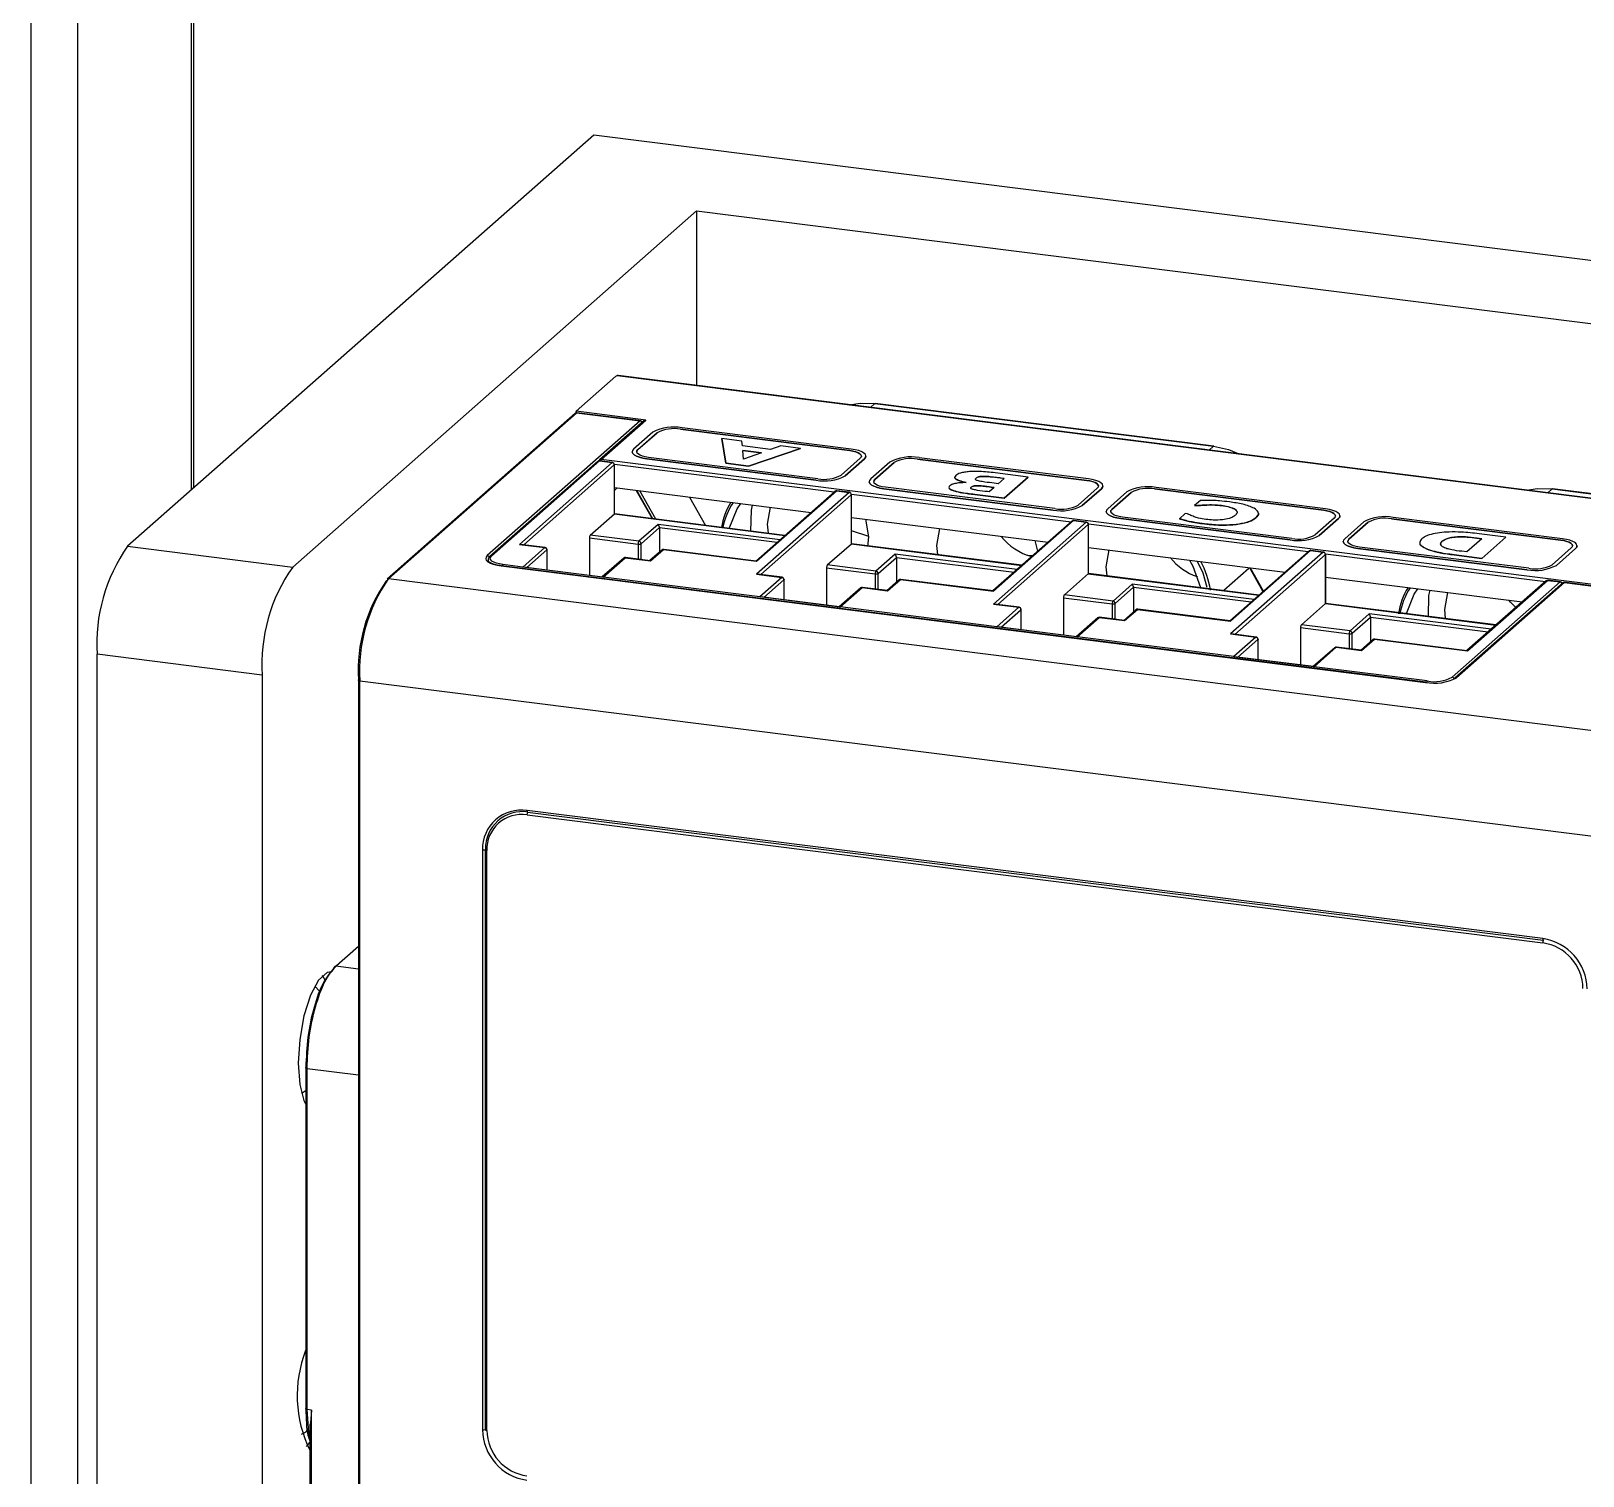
# Model space of a CAD drawing. Header units: inches. Extents: x -9.3 to 11.6, y -19 to 18.
# Drawn here: x 4.614 to 7.315, y -0.282 to 2.233 of the extents above; entities that cross this region are included whole.
import ezdxf

# ---------------------------------------------------------------- set-up
doc = ezdxf.new("R2010")
doc.units = ezdxf.units.IN
doc.header["$MEASUREMENT"] = 0

msp = doc.modelspace()

# ---------------------------------------------------------------- linework, layer by layer
at = {"color": 7, "linetype": 'Continuous', "lineweight": 25}
for p, q in [((4.8934, 1.4341), (4.8934, 3.1666)), ((4.8975, 1.4377), (4.8975, 3.1739)), ((4.614, -2.8608), (4.614, 2.979)), ((4.6946, 2.9912), (4.6946, -2.7167)), ((5.5934, 2.0514), (4.782, 1.3359)), ((8.2482, 1.7169), (5.5934, 2.0514)), ((5.7721, 1.9195), (5.0693, 1.2997)), ((5.7721, 1.9195), (8.2482, 1.6075)), ((5.7721, 1.9195), (5.7721, 1.6156)), ((5.5624, 1.5708), (5.6315, 1.6317)), ((5.6315, 1.6317), (5.6339, 1.6328)), ((5.6339, 1.6328), (7.9861, 1.3364)), ((5.6355, 1.6328), (5.6339, 1.6328)), ((7.9866, 1.3366), (5.6355, 1.6328)), ((5.5607, 1.5671), (5.2336, 1.2786)), ((5.2362, 1.2794), (5.5633, 1.5679)), ((5.5622, 1.5701), (5.5622, 1.5679)), ((5.684, 1.5555), (5.5624, 1.5708)), ((5.5624, 1.5708), (5.5628, 1.5681)), ((5.5633, 1.5679), (5.6738, 1.554)), ((5.6756, 1.554), (5.5638, 1.5681)), ((6.0825, 1.5841), (6.075, 1.5774)), ((6.0825, 1.5841), (6.6718, 1.5098)), ((6.6723, 1.51), (6.083, 1.5843)), ((5.6738, 1.554), (5.408, 1.3195)), ((5.6804, 1.5539), (5.6034, 1.486)), ((5.606, 1.4867), (5.684, 1.5555)), ((5.6738, 1.554), (5.6786, 1.5523)), ((5.684, 1.5555), (5.6804, 1.5539)), ((5.7441, 1.5395), (6.0387, 1.5024)), ((6.0387, 1.5024), (5.7441, 1.5395)), ((5.7441, 1.5395), (5.7441, 1.5395)), ((6.0415, 1.5049), (5.7469, 1.542)), ((5.6961, 1.5343), (5.6627, 1.5049)), ((5.6701, 1.504), (5.7035, 1.5334)), ((5.7035, 1.5334), (5.6701, 1.5039)), ((5.7035, 1.5334), (5.7035, 1.5334)), ((5.8159, 1.5235), (5.8231, 1.4805)), ((5.8512, 1.519), (5.8159, 1.5235)), ((5.8159, 1.5234), (5.8159, 1.5235)), ((5.8231, 1.4804), (5.8159, 1.5234)), ((5.8519, 1.5104), (5.8512, 1.519)), ((7.7199, 1.2204), (5.606, 1.4867)), ((5.6602, 1.5002), (5.6602, 1.5002)), ((5.6681, 1.5002), (5.6681, 1.5002)), ((5.6701, 1.5039), (5.6701, 1.504)), ((5.6857, 1.488), (5.9803, 1.4509)), ((5.6857, 1.4879), (5.6857, 1.488)), ((5.9803, 1.4508), (5.6857, 1.4879)), ((5.9831, 1.4533), (5.6884, 1.4904)), ((5.9011, 1.5043), (5.8519, 1.5104)), ((5.8538, 1.4874), (5.8525, 1.5026)), ((5.8525, 1.5026), (5.8851, 1.4985)), ((5.885, 1.4985), (5.8525, 1.5026)), ((5.8851, 1.4985), (5.8538, 1.4874)), ((5.9531, 1.5062), (5.8623, 1.4755)), ((5.8623, 1.4755), (5.9531, 1.5062)), ((5.9186, 1.5105), (5.9011, 1.5043)), ((5.9531, 1.5062), (5.9186, 1.5105)), ((5.9531, 1.5062), (5.9531, 1.5062)), ((6.0571, 1.4889), (6.0237, 1.4594)), ((6.0644, 1.4879), (6.031, 1.4585)), ((6.031, 1.4585), (6.0644, 1.4879)), ((6.0387, 1.5024), (6.0387, 1.5024)), ((6.0591, 1.4926), (6.0591, 1.4926)), ((6.0644, 1.4879), (6.0644, 1.4879)), ((6.067, 1.4926), (6.067, 1.4926)), ((6.1566, 1.4876), (6.4512, 1.4504)), ((6.1566, 1.4875), (6.1566, 1.4876)), ((6.4512, 1.4504), (6.1566, 1.4875)), ((6.454, 1.4529), (6.1594, 1.49)), ((6.6718, 1.5098), (6.6643, 1.5032)), ((5.6006, 1.4835), (5.4127, 1.3178)), ((5.4153, 1.3186), (5.6032, 1.4843)), ((5.6253, 1.4815), (5.4639, 1.3391)), ((5.4715, 1.3384), (5.629, 1.4773)), ((5.6032, 1.4843), (5.6253, 1.4815)), ((5.6258, 1.4817), (5.6037, 1.4845)), ((5.629, 1.4773), (5.629, 1.392)), ((5.6292, 1.4787), (6.0119, 1.4305)), ((5.6293, 1.3922), (5.6293, 1.4778)), ((5.8231, 1.4805), (5.8623, 1.4755)), ((5.8231, 1.4804), (5.8231, 1.4805)), ((5.8623, 1.4755), (5.8231, 1.4804)), ((5.8623, 1.4755), (5.8623, 1.4755)), ((6.031, 1.4585), (6.031, 1.4585)), ((6.1086, 1.4824), (6.0752, 1.4529)), ((6.0826, 1.452), (6.116, 1.4815)), ((6.116, 1.4814), (6.0826, 1.452)), ((6.116, 1.4814), (6.116, 1.4815)), ((6.3494, 1.4563), (6.2916, 1.4635)), ((5.6293, 1.4379), (5.9714, 1.3948)), ((5.6293, 1.433), (5.6341, 1.4373)), ((5.6673, 1.4331), (5.6949, 1.3839)), ((5.6961, 1.3838), (5.6685, 1.4329)), ((5.7012, 1.3831), (5.6737, 1.4323)), ((6.0131, 1.4316), (5.8752, 1.31)), ((5.8765, 1.3096), (6.0157, 1.4323)), ((5.9803, 1.4508), (5.9803, 1.4509)), ((6.0157, 1.4323), (6.0378, 1.4295)), ((6.0383, 1.4297), (6.0162, 1.4325)), ((6.0727, 1.4483), (6.0727, 1.4482)), ((6.0805, 1.4483), (6.0805, 1.4482)), ((6.0826, 1.452), (6.0826, 1.452)), ((6.3927, 1.3988), (6.0981, 1.436)), ((6.0981, 1.436), (6.3927, 1.3989)), ((6.0981, 1.436), (6.0981, 1.436)), ((6.3955, 1.4013), (6.1009, 1.4385)), ((6.22, 1.4323), (6.22, 1.4323)), ((6.2415, 1.4468), (6.2413, 1.4466)), ((6.25, 1.4386), (6.25, 1.4386)), ((6.2587, 1.4546), (6.2587, 1.4546)), ((6.2616, 1.4412), (6.2616, 1.4412)), ((6.2725, 1.4574), (6.2725, 1.4575)), ((6.2902, 1.4383), (6.2813, 1.4305)), ((6.2848, 1.4389), (6.2902, 1.4383)), ((6.2901, 1.4382), (6.2848, 1.4389)), ((6.2848, 1.4389), (6.2848, 1.4389)), ((6.2973, 1.4446), (6.29, 1.4455)), ((6.3077, 1.4538), (6.2973, 1.4446)), ((6.3053, 1.4541), (6.3077, 1.4538)), ((6.3053, 1.454), (6.3053, 1.4541)), ((6.3077, 1.4537), (6.3053, 1.454)), ((6.3077, 1.4194), (6.3494, 1.4563)), ((6.3494, 1.4562), (6.3077, 1.4194)), ((6.3494, 1.4562), (6.3494, 1.4563)), ((6.4695, 1.4369), (6.4361, 1.4074)), ((6.4435, 1.4065), (6.4769, 1.436)), ((6.4769, 1.4359), (6.4435, 1.4065)), ((6.4512, 1.4504), (6.4512, 1.4504)), ((6.4716, 1.4406), (6.4716, 1.4406)), ((6.4769, 1.4359), (6.4769, 1.436)), ((6.4794, 1.4406), (6.4794, 1.4406)), ((6.569, 1.4356), (6.8637, 1.3985)), ((6.8637, 1.3984), (6.569, 1.4356)), ((6.569, 1.4356), (6.569, 1.4356)), ((6.8664, 1.4009), (6.5718, 1.4381)), ((7.261, 1.4356), (7.2535, 1.429)), ((7.261, 1.4356), (7.8503, 1.3614)), ((7.8508, 1.3616), (7.2615, 1.4358)), ((5.76, 1.4214), (5.7876, 1.3722)), ((6.0378, 1.4295), (5.8763, 1.2871)), ((5.8839, 1.2864), (6.0415, 1.4254)), ((6.0415, 1.4254), (6.0415, 1.34)), ((6.0416, 1.4267), (6.4243, 1.3785)), ((6.0417, 1.3402), (6.0417, 1.4258)), ((6.3077, 1.4194), (6.2563, 1.4259)), ((6.2563, 1.4259), (6.3077, 1.4194)), ((6.2563, 1.4259), (6.2563, 1.4259)), ((6.2813, 1.4305), (6.2782, 1.4309)), ((6.3077, 1.4194), (6.3077, 1.4194)), ((6.4435, 1.4065), (6.4435, 1.4065)), ((6.5211, 1.4304), (6.4877, 1.401)), ((6.495, 1.4), (6.5284, 1.4295)), ((6.5284, 1.4295), (6.495, 1.4)), ((6.5284, 1.4295), (6.5284, 1.4295)), ((6.649, 1.4157), (6.639, 1.4069)), ((6.6425, 1.4064), (6.639, 1.4069)), ((6.639, 1.4069), (6.6425, 1.4065)), ((6.639, 1.4069), (6.639, 1.4069)), ((6.6425, 1.4064), (6.6425, 1.4065)), ((6.66, 1.4076), (6.66, 1.4076)), ((6.6858, 1.4065), (6.6858, 1.4066)), ((5.5873, 1.3551), (5.6293, 1.3922)), ((5.629, 1.392), (5.9258, 1.3546)), ((5.926, 1.3548), (5.6293, 1.3922)), ((5.9005, 1.4037), (5.8953, 1.3744)), ((6.0417, 1.3859), (6.3838, 1.3428)), ((6.4256, 1.3796), (6.2877, 1.258)), ((6.4503, 1.3776), (6.2888, 1.2352)), ((6.289, 1.2576), (6.4282, 1.3804)), ((6.3927, 1.3988), (6.3927, 1.3989)), ((6.4282, 1.3804), (6.4503, 1.3776)), ((6.4508, 1.3778), (6.4287, 1.3805)), ((6.4851, 1.3963), (6.4851, 1.3963)), ((6.493, 1.3963), (6.493, 1.3963)), ((6.495, 1.4), (6.495, 1.4)), ((6.8052, 1.3469), (6.5106, 1.384)), ((6.5106, 1.384), (6.8052, 1.3469)), ((6.5106, 1.384), (6.5106, 1.384)), ((6.808, 1.3494), (6.5134, 1.3865)), ((6.6227, 1.3926), (6.6126, 1.3837)), ((6.6126, 1.3836), (6.6126, 1.3837)), ((6.6266, 1.3921), (6.6227, 1.3926)), ((6.6295, 1.3791), (6.6295, 1.3791)), ((6.7082, 1.4008), (6.7082, 1.4009)), ((6.7453, 1.3853), (6.7453, 1.3854)), ((6.882, 1.3849), (6.8486, 1.3555)), ((6.8894, 1.384), (6.8559, 1.3545)), ((6.8559, 1.3546), (6.8894, 1.384)), ((6.8637, 1.3984), (6.8637, 1.3985)), ((6.884, 1.3886), (6.884, 1.3887)), ((6.8894, 1.384), (6.8894, 1.384)), ((6.8919, 1.3886), (6.8919, 1.3887)), ((6.9335, 1.3784), (6.9001, 1.349)), ((6.9075, 1.3481), (6.9409, 1.3775)), ((6.9409, 1.3775), (6.9075, 1.348)), ((6.9409, 1.3775), (6.9409, 1.3775)), ((6.9815, 1.3836), (7.2761, 1.3465)), ((7.2761, 1.3465), (6.9815, 1.3836)), ((6.9815, 1.3836), (6.9815, 1.3836)), ((7.2789, 1.349), (6.9843, 1.3861)), ((5.672, 1.3445), (5.5873, 1.3551)), ((5.7054, 1.3739), (5.672, 1.3445)), ((5.6756, 1.3403), (5.7077, 1.3685)), ((5.7054, 1.3739), (5.7077, 1.3685)), ((5.9174, 1.3472), (5.7054, 1.3739)), ((5.7077, 1.3685), (5.7077, 1.3255)), ((5.7077, 1.3685), (5.9124, 1.3427)), ((5.8953, 1.3744), (5.8967, 1.3585)), ((6.0721, 1.3529), (6.0417, 1.3624)), ((6.1951, 1.3666), (6.19, 1.3373)), ((6.2964, 1.2345), (6.4539, 1.3734)), ((6.4539, 1.3734), (6.4539, 1.288)), ((6.4541, 1.3748), (6.8368, 1.3266)), ((6.4542, 1.2882), (6.4542, 1.3739)), ((6.6559, 1.3747), (6.6559, 1.3747)), ((6.711, 1.3736), (6.711, 1.3736)), ((6.8559, 1.3545), (6.8559, 1.3546)), ((7.0993, 1.3522), (7.0993, 1.3522)), ((7.1806, 1.3515), (7.1339, 1.3574)), ((7.1806, 1.3515), (7.1388, 1.3147)), ((7.1388, 1.3147), (7.1806, 1.3515)), ((7.1806, 1.3515), (7.1806, 1.3515)), ((4.782, 1.3359), (5.0693, 1.2997)), ((5.4639, 1.3391), (5.5081, 1.3335)), ((5.4639, 1.3391), (5.4657, 1.3391)), ((5.5085, 1.3337), (5.4657, 1.3391)), ((5.5081, 1.3335), (5.4696, 1.2997)), ((5.477, 1.2988), (5.5117, 1.3294)), ((5.5117, 1.3294), (5.5117, 1.2944)), ((5.512, 1.2944), (5.512, 1.3298)), ((5.5859, 1.3502), (5.5859, 1.2851)), ((5.5859, 1.3502), (5.6706, 1.3395)), ((5.6706, 1.3395), (5.6706, 1.3133)), ((5.6756, 1.3127), (5.6756, 1.3403)), ((5.7119, 1.3292), (5.6909, 1.3108)), ((5.6922, 1.3103), (5.7145, 1.33)), ((5.7145, 1.33), (5.8765, 1.3096)), ((5.8757, 1.3099), (5.715, 1.3302)), ((5.9997, 1.3032), (6.0417, 1.3402)), ((6.0415, 1.34), (6.3383, 1.3026)), ((6.3385, 1.3028), (6.0417, 1.3402)), ((6.19, 1.3373), (6.1913, 1.3214)), ((6.3659, 1.327), (6.3616, 1.3456)), ((6.4542, 1.3339), (6.7963, 1.2908)), ((6.838, 1.3276), (6.7002, 1.206)), ((6.8627, 1.3256), (6.7013, 1.1832)), ((6.7014, 1.2056), (6.8406, 1.3284)), ((6.8052, 1.3469), (6.8052, 1.3469)), ((6.8406, 1.3284), (6.8627, 1.3256)), ((6.8632, 1.3258), (6.8411, 1.3286)), ((6.8976, 1.3443), (6.8976, 1.3443)), ((6.9055, 1.3443), (6.9055, 1.3443)), ((6.9075, 1.348), (6.9075, 1.3481)), ((6.923, 1.3321), (7.2177, 1.295)), ((6.923, 1.332), (6.923, 1.3321)), ((7.2177, 1.2949), (6.923, 1.332)), ((7.2205, 1.2974), (6.9258, 1.3345)), ((7.0464, 1.3296), (7.0464, 1.3297)), ((7.0698, 1.3444), (7.0698, 1.3444)), ((7.1124, 1.3259), (7.1038, 1.327)), ((7.1386, 1.3489), (7.1124, 1.3259)), ((7.1299, 1.35), (7.1386, 1.3489)), ((7.1385, 1.3489), (7.1299, 1.35)), ((7.1299, 1.35), (7.1299, 1.35)), ((7.2945, 1.333), (7.261, 1.3035)), ((7.2684, 1.3026), (7.3018, 1.3321)), ((7.3018, 1.332), (7.2684, 1.3026)), ((7.2761, 1.3465), (7.2761, 1.3465)), ((7.2965, 1.3367), (7.2965, 1.3367)), ((7.3018, 1.332), (7.3018, 1.3321)), ((7.3044, 1.3367), (7.3044, 1.3367)), ((5.4092, 1.3107), (5.4092, 1.3113)), ((5.4322, 1.3016), (7.0409, 1.0989)), ((7.0413, 1.0991), (5.4327, 1.3018)), ((5.4696, 1.2997), (5.435, 1.304)), ((5.4698, 1.2995), (5.4696, 1.2997)), ((5.6092, 1.282), (5.4698, 1.2995)), ((5.4712, 1.2995), (5.4698, 1.2995)), ((5.6086, 1.2822), (5.4712, 1.2995)), ((5.6454, 1.3151), (5.6081, 1.2823)), ((5.6096, 1.282), (5.648, 1.3159)), ((5.648, 1.3159), (5.6922, 1.3103)), ((5.6914, 1.3107), (5.6485, 1.3161)), ((5.6922, 1.3103), (5.6914, 1.3107)), ((5.8765, 1.3096), (5.8757, 1.3099)), ((5.9983, 1.2982), (5.9983, 1.2331)), ((5.9983, 1.2982), (6.083, 1.2876)), ((6.0844, 1.2925), (5.9997, 1.3032)), ((6.1178, 1.322), (6.0844, 1.2925)), ((6.0881, 1.2883), (6.1201, 1.3165)), ((6.1178, 1.322), (6.1201, 1.3165)), ((6.3299, 1.2952), (6.1178, 1.322)), ((6.1201, 1.3165), (6.1201, 1.2735)), ((6.1201, 1.3165), (6.3248, 1.2908)), ((6.3568, 1.319), (6.3487, 1.32)), ((6.3499, 1.3196), (6.3566, 1.3188)), ((6.7334, 1.2969), (6.6899, 1.2586)), ((6.7089, 1.1825), (6.8664, 1.3214)), ((6.738, 1.2947), (6.7353, 1.298)), ((6.8664, 1.3214), (6.8664, 1.2361)), ((6.8666, 1.3228), (7.2493, 1.2746)), ((6.8667, 1.2363), (6.8667, 1.3219)), ((7.0907, 1.3207), (7.0907, 1.3208)), ((7.0907, 1.3208), (7.1388, 1.3147)), ((7.1388, 1.3147), (7.0907, 1.3207)), ((7.1388, 1.3147), (7.1388, 1.3147)), ((7.2684, 1.3026), (7.2684, 1.3026)), ((5.2362, 1.2794), (7.5858, 0.9834)), ((5.6092, 1.282), (5.6086, 1.2822)), ((5.6096, 1.282), (5.6092, 1.282)), ((5.8821, 1.2477), (5.6096, 1.282)), ((5.8763, 1.2871), (5.8781, 1.2872)), ((5.8763, 1.2871), (5.9205, 1.2816)), ((5.921, 1.2818), (5.8781, 1.2872)), ((5.9205, 1.2816), (5.8821, 1.2477)), ((5.8895, 1.2468), (5.9242, 1.2774)), ((5.9242, 1.2774), (5.9242, 1.2424)), ((5.9245, 1.2424), (5.9245, 1.2779)), ((6.083, 1.2876), (6.083, 1.2614)), ((6.0881, 1.2607), (6.0881, 1.2883)), ((6.1243, 1.2773), (6.1034, 1.2588)), ((6.1047, 1.2584), (6.1269, 1.278)), ((6.1269, 1.278), (6.289, 1.2576)), ((6.2882, 1.258), (6.1274, 1.2782)), ((6.4122, 1.2512), (6.4542, 1.2882)), ((6.4539, 1.288), (6.7507, 1.2506)), ((6.751, 1.2509), (6.4542, 1.2882)), ((6.5303, 1.27), (6.4969, 1.2405)), ((6.5303, 1.27), (6.5326, 1.2646)), ((6.7424, 1.2433), (6.5303, 1.27)), ((6.6442, 1.2828), (6.6433, 1.2829)), ((6.7356, 1.2963), (6.7577, 1.2568)), ((6.7588, 1.2577), (6.738, 1.2947)), ((6.8667, 1.282), (7.2088, 1.2389)), ((7.2752, 1.2736), (7.0873, 1.1079)), ((7.2809, 1.2728), (7.092, 1.1062)), ((7.0946, 1.107), (7.2826, 1.2727)), ((7.2505, 1.2757), (7.1126, 1.1541)), ((7.1139, 1.1537), (7.2531, 1.2764)), ((7.2177, 1.2949), (7.2177, 1.295)), ((7.2531, 1.2764), (7.2752, 1.2736)), ((7.2757, 1.2738), (7.2536, 1.2766)), ((7.2809, 1.2728), (7.2826, 1.2727)), ((7.3654, 1.2625), (7.2817, 1.2731)), ((7.2826, 1.2727), (7.3636, 1.2625)), ((5.8823, 1.2475), (5.8821, 1.2477)), ((6.0217, 1.23), (5.8823, 1.2475)), ((5.8837, 1.2475), (5.8823, 1.2475)), ((6.021, 1.2302), (5.8837, 1.2475)), ((6.0579, 1.2632), (6.0206, 1.2303)), ((6.022, 1.2301), (6.0605, 1.2639)), ((6.0605, 1.2639), (6.1047, 1.2584)), ((6.1038, 1.2587), (6.061, 1.2641)), ((6.1047, 1.2584), (6.1038, 1.2587)), ((6.289, 1.2576), (6.2882, 1.258)), ((6.4108, 1.2463), (6.4108, 1.1811)), ((6.4108, 1.2463), (6.4955, 1.2356)), ((6.4969, 1.2405), (6.4122, 1.2512)), ((6.5006, 1.2363), (6.5326, 1.2646)), ((6.5326, 1.2646), (6.5326, 1.2216)), ((6.5326, 1.2646), (6.7373, 1.2388)), ((6.0217, 1.23), (6.021, 1.2302)), ((6.022, 1.2301), (6.0217, 1.23)), ((6.2946, 1.1957), (6.022, 1.2301)), ((6.2888, 1.2352), (6.333, 1.2296)), ((6.2888, 1.2352), (6.2906, 1.2352)), ((6.3335, 1.2298), (6.2906, 1.2352)), ((6.333, 1.2296), (6.2946, 1.1957)), ((6.302, 1.1948), (6.3367, 1.2254)), ((6.3367, 1.2254), (6.3367, 1.1905)), ((6.3369, 1.1904), (6.3369, 1.2259)), ((6.4955, 1.2356), (6.4955, 1.2094)), ((6.5006, 1.2087), (6.5006, 1.2363)), ((6.5368, 1.2253), (6.5159, 1.2068)), ((6.5171, 1.2064), (6.5394, 1.226)), ((6.5394, 1.226), (6.7014, 1.2056)), ((6.7006, 1.206), (6.5399, 1.2262)), ((6.8247, 1.1992), (6.8667, 1.2363)), ((6.8664, 1.2361), (7.1632, 1.1987)), ((7.1634, 1.1989), (6.8667, 1.2363)), ((6.9428, 1.218), (6.9094, 1.1886)), ((6.9428, 1.218), (6.9451, 1.2126)), ((7.1548, 1.1913), (6.9428, 1.218)), ((6.2947, 1.1956), (6.2946, 1.1957)), ((6.4341, 1.178), (6.2947, 1.1956)), ((6.2962, 1.1956), (6.2947, 1.1956)), ((6.4335, 1.1783), (6.2962, 1.1956)), ((6.4703, 1.2112), (6.433, 1.1783)), ((6.4345, 1.1781), (6.4729, 1.212)), ((6.4729, 1.212), (6.5171, 1.2064)), ((6.5163, 1.2068), (6.4734, 1.2122)), ((6.5171, 1.2064), (6.5163, 1.2068)), ((6.7014, 1.2056), (6.7006, 1.206)), ((6.8233, 1.1943), (6.8233, 1.1292)), ((6.8233, 1.1943), (6.908, 1.1836)), ((6.9094, 1.1886), (6.8247, 1.1992)), ((6.913, 1.1844), (6.9451, 1.2126)), ((6.9451, 1.2126), (6.9451, 1.1696)), ((6.9451, 1.2126), (7.1498, 1.1868)), ((6.4341, 1.178), (6.4335, 1.1783)), ((6.4345, 1.1781), (6.4341, 1.178)), ((6.707, 1.1438), (6.4345, 1.1781)), ((6.7013, 1.1832), (6.7455, 1.1776)), ((6.7013, 1.1832), (6.7031, 1.1832)), ((6.7459, 1.1778), (6.7031, 1.1832)), ((6.7455, 1.1776), (6.707, 1.1438)), ((6.7144, 1.1429), (6.7491, 1.1735)), ((6.7491, 1.1735), (6.7491, 1.1385)), ((6.7494, 1.1385), (6.7494, 1.1739)), ((6.908, 1.1836), (6.908, 1.1574)), ((6.913, 1.1568), (6.913, 1.1844)), ((6.9493, 1.1733), (6.9283, 1.1549)), ((6.9296, 1.1544), (6.9519, 1.1741)), ((6.9519, 1.1741), (7.1139, 1.1537)), ((7.1131, 1.154), (6.9524, 1.1743)), ((5.0163, 1.1115), (4.729, 1.1477)), ((4.729, -2.6934), (4.729, 1.1477)), ((6.7072, 1.1436), (6.707, 1.1438)), ((6.8466, 1.1261), (6.7072, 1.1436)), ((6.7086, 1.1436), (6.7072, 1.1436)), ((6.846, 1.1263), (6.7086, 1.1436)), ((6.8828, 1.1592), (6.8455, 1.1264)), ((6.847, 1.1261), (6.8854, 1.16)), ((6.8854, 1.16), (6.9296, 1.1544)), ((6.9288, 1.1548), (6.8859, 1.1602)), ((6.9296, 1.1544), (6.9288, 1.1548)), ((7.1139, 1.1537), (7.1131, 1.154)), ((5.0163, 1.1115), (5.0163, -2.7295)), ((6.8466, 1.1261), (6.846, 1.1263)), ((6.847, 1.1261), (6.8466, 1.1261)), ((7.0436, 1.1013), (6.847, 1.1261)), ((5.1836, 1.1028), (5.1836, -0.5005)), ((5.1861, 1.1016), (7.5357, 0.8056)), ((5.1861, -0.5018), (5.1861, 1.1016)), ((7.2448, 0.6529), (5.4771, 0.8756)), ((5.4771, 0.8682), (7.2448, 0.6455)), ((5.478, 0.8729), (7.2457, 0.6502)), ((5.3997, 0.8074), (5.3997, -0.2022)), ((5.4045, 0.8077), (5.4045, -0.2019)), ((5.4071, -0.2031), (5.4071, 0.8065)), ((5.1836, 0.6391), (5.1409, 0.6014)), ((5.1836, 0.5998), (5.1446, 0.6047)), ((5.0922, 0.4286), (5.0922, -0.1653)), ((5.0945, -0.167), (5.0945, 0.4269)), ((5.0945, 0.4269), (5.1836, 0.4156)), ((5.0845, 0.3841), (5.0922, 0.3882)), ((5.1019, -0.168), (5.0945, -0.167)), ((5.0983, -0.2148), (5.0945, -0.167)), ((5.1019, -0.168), (5.0996, -0.1975)), ((5.1019, -1.3557), (5.1019, -0.168)), ((5.0993, -0.1915), (5.0993, -1.3298)), ((5.0996, -0.1975), (5.0996, -1.3228)), ((5.0931, -0.2309), (5.0993, -0.224))]:
    msp.add_line(p, q, dxfattribs=at)
at = {"color": 7, "linetype": 'Continuous', "lineweight": 25, "flags": 128}
for points in [[(5.5638, 1.5681), (5.5636, 1.568), (5.5633, 1.5679)], [(6.0385, 1.582), (6.0567, 1.5848), (6.0825, 1.5841)], [(6.0825, 1.5841), (6.0828, 1.5842), (6.083, 1.5843)], [(5.6627, 1.5049), (5.6607, 1.5024), (5.6602, 1.4998), (5.6612, 1.4973), (5.6637, 1.4948), (5.6675, 1.4926), (5.6726, 1.4907), (5.6787, 1.4891), (5.6857, 1.488)], [(5.6857, 1.4879), (5.6787, 1.4891), (5.6726, 1.4906), (5.6675, 1.4926), (5.6637, 1.4948), (5.6612, 1.4972), (5.6602, 1.4998), (5.6602, 1.5002)], [(5.6884, 1.4904), (5.6829, 1.4913), (5.678, 1.4926), (5.6739, 1.4941), (5.6709, 1.4959), (5.6689, 1.4979), (5.6681, 1.4999), (5.6685, 1.502), (5.6701, 1.504)], [(5.6701, 1.5039), (5.6685, 1.5019), (5.6681, 1.5002)], [(6.0387, 1.5024), (6.0443, 1.5015), (6.0492, 1.5002), (6.0532, 1.4987), (6.0563, 1.4969), (6.0583, 1.495), (6.0591, 1.4929), (6.0587, 1.4909), (6.0571, 1.4889)], [(6.0591, 1.4926), (6.0591, 1.4929), (6.0583, 1.4949), (6.0563, 1.4969), (6.0532, 1.4987), (6.0492, 1.5002), (6.0443, 1.5015), (6.0387, 1.5024)], [(6.0644, 1.4879), (6.0664, 1.4904), (6.0669, 1.493), (6.0659, 1.4956), (6.0635, 1.498), (6.0596, 1.5002), (6.0545, 1.5022), (6.0484, 1.5037), (6.0415, 1.5049)], [(6.067, 1.4926), (6.0664, 1.4904), (6.0644, 1.4879)], [(6.6718, 1.5098), (6.6721, 1.51), (6.6723, 1.51)], [(6.6718, 1.5098), (6.6977, 1.504), (6.7158, 1.4967)], [(5.6037, 1.4845), (5.6035, 1.4845), (5.6032, 1.4843)], [(5.6253, 1.4815), (5.6256, 1.4817), (5.6258, 1.4817)], [(5.6293, 1.4778), (5.6292, 1.4776), (5.629, 1.4773)], [(6.0162, 1.4325), (6.016, 1.4325), (6.0157, 1.4323)], [(6.0752, 1.4529), (6.0732, 1.4504), (6.0727, 1.4479), (6.0737, 1.4453), (6.0762, 1.4429), (6.08, 1.4407), (6.0851, 1.4387), (6.0912, 1.4371), (6.0981, 1.436)], [(6.0981, 1.436), (6.0912, 1.4371), (6.0851, 1.4387), (6.08, 1.4406), (6.0762, 1.4428), (6.0737, 1.4453), (6.0727, 1.4478), (6.0727, 1.4482)], [(6.0826, 1.452), (6.081, 1.45), (6.0805, 1.4482)], [(6.1009, 1.4385), (6.0954, 1.4394), (6.0905, 1.4406), (6.0864, 1.4422), (6.0833, 1.444), (6.0814, 1.4459), (6.0806, 1.448), (6.081, 1.45), (6.0826, 1.452)], [(6.4512, 1.4504), (6.4567, 1.4495), (6.4616, 1.4483), (6.4657, 1.4467), (6.4688, 1.4449), (6.4707, 1.443), (6.4715, 1.441), (6.4711, 1.4389), (6.4695, 1.4369)], [(6.4716, 1.4406), (6.4715, 1.4409), (6.4707, 1.443), (6.4688, 1.4449), (6.4657, 1.4467), (6.4616, 1.4482), (6.4567, 1.4495), (6.4512, 1.4504)], [(6.4769, 1.436), (6.4789, 1.4385), (6.4794, 1.441), (6.4784, 1.4436), (6.4759, 1.446), (6.4721, 1.4483), (6.467, 1.4502), (6.4609, 1.4518), (6.454, 1.4529)], [(6.4794, 1.4406), (6.4789, 1.4384), (6.4769, 1.4359)], [(7.217, 1.4336), (7.2352, 1.4363), (7.261, 1.4356)], [(7.2615, 1.4358), (7.2613, 1.4358), (7.261, 1.4356)], [(5.8292, 1.367), (5.8427, 1.4012), (5.849, 1.4102)], [(5.8669, 1.3622), (5.8677, 1.3985), (5.8697, 1.4076)], [(6.0378, 1.4295), (6.0381, 1.4297), (6.0383, 1.4297)], [(6.0417, 1.4258), (6.0417, 1.4256), (6.0415, 1.4254)], [(6.0705, 1.3354), (6.0721, 1.3522), (6.067, 1.3827)], [(6.4287, 1.3805), (6.4284, 1.3805), (6.4282, 1.3804)], [(6.4503, 1.3776), (6.4505, 1.3777), (6.4508, 1.3778)], [(6.5106, 1.384), (6.5037, 1.3851), (6.4975, 1.3867), (6.4925, 1.3886), (6.4886, 1.3909), (6.4861, 1.3933), (6.4852, 1.3959), (6.4851, 1.3963)], [(6.4877, 1.401), (6.4857, 1.3985), (6.4852, 1.3959), (6.4861, 1.3934), (6.4886, 1.3909), (6.4925, 1.3887), (6.4975, 1.3867), (6.5037, 1.3852), (6.5106, 1.384)], [(6.5134, 1.3865), (6.5078, 1.3874), (6.5029, 1.3887), (6.4989, 1.3902), (6.4958, 1.392), (6.4938, 1.3939), (6.493, 1.396), (6.4934, 1.398), (6.495, 1.4)], [(6.495, 1.4), (6.4934, 1.398), (6.493, 1.3963)], [(6.8637, 1.3985), (6.8692, 1.3976), (6.8741, 1.3963), (6.8782, 1.3948), (6.8812, 1.393), (6.8832, 1.391), (6.884, 1.389), (6.8836, 1.3869), (6.882, 1.3849)], [(6.884, 1.3886), (6.884, 1.3889), (6.8832, 1.391), (6.8812, 1.3929), (6.8782, 1.3947), (6.8741, 1.3963), (6.8692, 1.3975), (6.8637, 1.3984)], [(6.8894, 1.384), (6.8914, 1.3865), (6.8919, 1.3891), (6.8909, 1.3916), (6.8884, 1.3941), (6.8846, 1.3963), (6.8795, 1.3982), (6.8734, 1.3998), (6.8664, 1.4009)], [(6.8919, 1.3886), (6.8914, 1.3865), (6.8894, 1.384)], [(6.4542, 1.3739), (6.4541, 1.3736), (6.4539, 1.3734)], [(5.5081, 1.3335), (5.5083, 1.3337), (5.5085, 1.3337)], [(5.512, 1.3298), (5.5119, 1.3296), (5.5117, 1.3294)], [(5.715, 1.3302), (5.7147, 1.3301), (5.7145, 1.33)], [(6.4897, 1.3295), (6.4846, 1.3002), (6.486, 1.2842)], [(6.8411, 1.3286), (6.8409, 1.3286), (6.8406, 1.3284)], [(6.8627, 1.3256), (6.863, 1.3258), (6.8632, 1.3258)], [(6.9001, 1.349), (6.8981, 1.3465), (6.8976, 1.3439), (6.8986, 1.3414), (6.9011, 1.3389), (6.9049, 1.3367), (6.91, 1.3348), (6.9161, 1.3332), (6.923, 1.3321)], [(6.923, 1.332), (6.9161, 1.3332), (6.91, 1.3347), (6.9049, 1.3367), (6.9011, 1.3389), (6.8986, 1.3413), (6.8976, 1.3439), (6.8976, 1.3443)], [(6.9258, 1.3345), (6.9203, 1.3354), (6.9154, 1.3367), (6.9113, 1.3382), (6.9083, 1.34), (6.9063, 1.342), (6.9055, 1.344), (6.9059, 1.3461), (6.9075, 1.3481)], [(6.9075, 1.348), (6.9059, 1.346), (6.9055, 1.3443)], [(7.2761, 1.3465), (7.2817, 1.3456), (7.2866, 1.3443), (7.2906, 1.3428), (7.2937, 1.341), (7.2957, 1.3391), (7.2965, 1.337), (7.2961, 1.335), (7.2945, 1.333)], [(7.2965, 1.3367), (7.2965, 1.337), (7.2957, 1.339), (7.2937, 1.341), (7.2906, 1.3428), (7.2866, 1.3443), (7.2817, 1.3456), (7.2761, 1.3465)], [(7.3018, 1.3321), (7.3038, 1.3345), (7.3043, 1.3371), (7.3033, 1.3397), (7.3009, 1.3421), (7.297, 1.3443), (7.2919, 1.3463), (7.2858, 1.3478), (7.2789, 1.349)], [(7.3044, 1.3367), (7.3038, 1.3345), (7.3018, 1.332)], [(5.408, 1.3195), (5.4058, 1.3169), (5.4053, 1.3141), (5.4063, 1.3114), (5.409, 1.3089), (5.413, 1.3065), (5.4184, 1.3044), (5.4249, 1.3028), (5.4322, 1.3016)], [(5.435, 1.304), (5.4291, 1.305), (5.4238, 1.3063), (5.4194, 1.308), (5.4161, 1.3099), (5.414, 1.312), (5.4131, 1.3142), (5.4136, 1.3164), (5.4153, 1.3186)], [(5.4327, 1.3018), (5.4325, 1.3017), (5.4322, 1.3016)], [(5.6485, 1.3161), (5.6483, 1.3161), (5.648, 1.3159)], [(6.6298, 1.3118), (6.636, 1.3012), (6.6494, 1.2641)], [(6.6431, 1.3101), (6.6531, 1.2894), (6.6603, 1.2645)], [(6.8667, 1.3219), (6.8666, 1.3217), (6.8664, 1.3214)], [(5.9205, 1.2816), (5.9208, 1.2817), (5.921, 1.2818)], [(5.9245, 1.2779), (5.9244, 1.2776), (5.9242, 1.2774)], [(6.1274, 1.2782), (6.1272, 1.2782), (6.1269, 1.278)], [(7.2536, 1.2766), (7.2534, 1.2766), (7.2531, 1.2764)], [(7.2752, 1.2736), (7.2755, 1.2738), (7.2757, 1.2738)], [(6.061, 1.2641), (6.0607, 1.2641), (6.0605, 1.2639)], [(7.0077, 1.2185), (7.0212, 1.2527), (7.0274, 1.2617)], [(7.0481, 1.2591), (7.0461, 1.2501), (7.0454, 1.2138)], [(7.0789, 1.2552), (7.0738, 1.226), (7.0752, 1.21)], [(6.333, 1.2296), (6.3333, 1.2298), (6.3335, 1.2298)], [(6.3369, 1.2259), (6.3369, 1.2257), (6.3367, 1.2254)], [(6.5399, 1.2262), (6.5397, 1.2262), (6.5394, 1.226)], [(7.1978, 1.2292), (7.1888, 1.2383), (7.1858, 1.2418)], [(6.4734, 1.2122), (6.4732, 1.2121), (6.4729, 1.212)], [(6.7455, 1.1776), (6.7457, 1.1778), (6.7459, 1.1778)], [(6.7494, 1.1739), (6.7493, 1.1737), (6.7491, 1.1735)], [(6.9524, 1.1743), (6.9521, 1.1742), (6.9519, 1.1741)], [(6.8859, 1.1602), (6.8857, 1.1602), (6.8854, 1.16)], [(5.1836, 1.1028), (5.1836, 1.103), (5.1838, 1.1033)], [(5.1861, 1.1016), (5.1854, 1.1017), (5.1848, 1.1018), (5.1843, 1.102), (5.1839, 1.1023), (5.1837, 1.1025), (5.1836, 1.1028), (5.1836, 1.1028)], [(7.0413, 1.0991), (7.0411, 1.0991), (7.0409, 1.0989)], [(5.4048, 0.8082), (5.4046, 0.8079), (5.4045, 0.8077)], [(7.2462, 0.6504), (7.2459, 0.6503), (7.2457, 0.6502)], [(5.1373, 0.595), (5.1295, 0.5938), (5.1145, 0.5806), (5.1005, 0.5545), (5.089, 0.5187), (5.0815, 0.4775), (5.0789, 0.4359), (5.0815, 0.3988), (5.089, 0.3708), (5.0918, 0.3651)], [(5.1167, 0.5604), (5.1162, 0.5614), (5.108, 0.5703)], [(5.1257, 0.5807), (5.1256, 0.5807), (5.1215, 0.5885)], [(5.0845, -0.2098), (5.0926, -0.2054), (5.0952, -0.2028)]]:
    msp.add_lwpolyline(points, dxfattribs=at)
at = {"color": 7, "linetype": 'Continuous', "lineweight": 25}
for centre, radius, start, end in [((5.5633, 1.5642), 0.00394, 82.8192, 131.4096), ((5.5629, 1.5646), 0.00328, 81.8416, 130.6612), ((5.7324, 1.4658), 0.0775, 79.2261, 117.8883), ((5.7325, 1.4786), 0.062, 79.2261, 117.8883), ((5.7325, 1.4786), 0.062, 79.2261, 117.8883), ((5.606, 1.483), 0.00394, 131.4096, 159.5351), ((5.6056, 1.4835), 0.00328, 81.8416, 130.6612), ((5.61, 1.4835), 0.00519, 140.6617, 170.2564), ((6.1449, 1.4139), 0.0775, 79.2261, 117.8883), ((6.145, 1.4266), 0.062, 79.2261, 117.8883), ((6.145, 1.4266), 0.062, 79.2261, 117.8883), ((5.6032, 1.4806), 0.00394, 82.8192, 131.4096), ((5.6028, 1.481), 0.00328, 81.8416, 130.6612), ((5.6247, 1.4772), 0.0043, 1.0587, 81.7605), ((5.6253, 1.4778), 0.00394, 360, 82.8192), ((5.9948, 1.527), 0.0775, 259.2261, 297.8883), ((5.9948, 1.527), 0.0775, 259.2261, 297.8883), ((5.9946, 1.5142), 0.062, 259.2261, 297.8883), ((6.0157, 1.4286), 0.00394, 82.8192, 131.4096), ((6.0152, 1.4291), 0.00328, 81.8416, 130.6612), ((6.5573, 1.3619), 0.0775, 79.2261, 117.8883), ((6.5575, 1.3747), 0.062, 79.2261, 117.8883), ((6.5575, 1.3746), 0.062, 79.2261, 117.8883), ((5.9334, 1.349), 0.1197, 148.0324, 170.5044), ((5.9319, 1.3474), 0.1158, 146.1733, 169.5516), ((6.0372, 1.4253), 0.0043, 1.0587, 81.7605), ((6.0378, 1.4258), 0.00394, 360, 82.8192), ((6.4072, 1.475), 0.0775, 259.2261, 297.8883), ((6.4072, 1.475), 0.0775, 259.2261, 297.8883), ((6.4071, 1.4623), 0.062, 259.2261, 297.8883), ((6.4282, 1.3766), 0.00394, 82.8192, 131.4096), ((6.4277, 1.3771), 0.00328, 81.8416, 130.6612), ((6.4496, 1.3733), 0.0043, 1.0587, 81.7605), ((6.4503, 1.3739), 0.00394, 0, 82.8192), ((6.9698, 1.3099), 0.0775, 79.2261, 117.8883), ((6.9699, 1.3227), 0.062, 79.2261, 117.8883), ((6.9699, 1.3227), 0.062, 79.2261, 117.8883), ((5.5936, 1.3507), 0.00775, 144.9309, 183.5931), ((6.3829, 1.4181), 0.1038, 218.7486, 254.7547), ((6.8197, 1.4231), 0.0775, 259.2261, 297.8883), ((6.8197, 1.423), 0.0775, 259.2261, 297.8883), ((6.8196, 1.4103), 0.062, 259.2261, 297.8883), ((5.0237, 1.1662), 0.2953, 144.9309, 183.5931), ((5.5074, 1.3293), 0.0043, 1.0587, 81.7605), ((5.5081, 1.3298), 0.00394, 360, 82.8192), ((5.6783, 1.34), 0.00775, 144.9309, 183.5931), ((5.672, 1.3471), 0.00775, 259.2261, 297.8883), ((5.6713, 1.3402), 0.0043, 1.0587, 81.7605), ((5.7145, 1.3263), 0.00394, 82.8192, 131.4096), ((5.714, 1.3267), 0.00328, 81.8416, 130.6612), ((6.8406, 1.3247), 0.00394, 82.8192, 131.4096), ((6.8402, 1.3251), 0.00328, 81.8416, 130.6612), ((6.8621, 1.3214), 0.0043, 1.0587, 81.7605), ((6.8627, 1.3219), 0.00394, 0, 82.8192), ((5.311, 1.13), 0.2953, 144.9309, 183.5931), ((5.4073, 1.3152), 0.0043, 1.0587, 81.7605), ((5.4149, 1.3153), 0.00328, 81.8416, 130.6612), ((5.4388, 1.3008), 0.00494, 139.8885, 171.0296), ((5.648, 1.3122), 0.00394, 82.8192, 131.4096), ((5.6475, 1.3127), 0.00328, 81.8416, 130.6612), ((6.0061, 1.2987), 0.00775, 144.9309, 183.5931), ((6.678, 1.3814), 0.1044, 218.7882, 250.6338), ((6.5181, 1.2371), 0.15, 8.651, 28.7534), ((7.2322, 1.3711), 0.0775, 259.2261, 297.8883), ((7.2322, 1.3711), 0.0775, 259.2261, 297.8883), ((7.232, 1.3583), 0.062, 259.2261, 297.8883), ((5.4546, 1.1203), 0.2713, 144.9309, 183.5931), ((5.4646, 1.1191), 0.279, 144.9309, 183.5931), ((5.2358, 1.2761), 0.00328, 81.8416, 130.6612), ((5.9199, 1.2773), 0.0043, 1.0587, 81.7605), ((5.9205, 1.2779), 0.00394, 0, 82.8192), ((6.0908, 1.288), 0.00775, 144.9309, 183.5931), ((6.0845, 1.2952), 0.00775, 259.2261, 297.8883), ((6.0838, 1.2882), 0.0043, 1.0587, 81.7605), ((6.1269, 1.2743), 0.00394, 82.8192, 131.4096), ((6.1265, 1.2748), 0.00328, 81.8416, 130.6612), ((7.2531, 1.2727), 0.00394, 82.8192, 131.4096), ((7.2526, 1.2732), 0.00328, 81.8416, 130.6612), ((7.2746, 1.2694), 0.00431, 19.2499, 81.7182), ((7.2752, 1.2699), 0.00394, 16.9398, 82.8192), ((6.0605, 1.2602), 0.00394, 82.8192, 131.4096), ((6.06, 1.2607), 0.00328, 81.8416, 130.6612), ((6.4185, 1.2467), 0.00775, 144.9309, 183.5931), ((7.1121, 1.2004), 0.1199, 148.045, 171.4375), ((7.1105, 1.1988), 0.116, 146.1876, 170.517), ((6.3324, 1.2253), 0.0043, 1.0587, 81.7605), ((6.333, 1.2259), 0.00394, 360, 82.8192), ((6.5032, 1.2361), 0.00775, 144.9309, 183.5931), ((6.4969, 1.2432), 0.00775, 259.2261, 297.8883), ((6.4963, 1.2363), 0.0043, 1.0587, 81.7605), ((6.5394, 1.2223), 0.00394, 82.8192, 131.4096), ((6.5389, 1.2228), 0.00328, 81.8416, 130.6612), ((6.4729, 1.2083), 0.00394, 82.8192, 131.4096), ((6.4725, 1.2087), 0.00328, 81.8416, 130.6612), ((6.831, 1.1948), 0.00775, 144.9309, 183.5931), ((6.9157, 1.1841), 0.00775, 144.9309, 183.5931), ((6.9087, 1.1843), 0.0043, 1.0587, 81.7605), ((6.7448, 1.1734), 0.0043, 1.0587, 81.7605), ((6.7455, 1.1739), 0.00394, 360, 82.8192), ((6.9094, 1.1912), 0.00775, 259.2261, 297.8883), ((6.9519, 1.1704), 0.00394, 82.8192, 131.4096), ((6.9514, 1.1708), 0.00328, 81.8416, 130.6612), ((6.8854, 1.1563), 0.00394, 82.8192, 131.4096), ((6.8849, 1.1568), 0.00328, 81.8416, 130.6612), ((7.0561, 1.1668), 0.0667, 259.2261, 297.8883), ((7.0867, 1.1037), 0.00431, 11.0552, 81.7467), ((7.0562, 1.1796), 0.0822, 259.2261, 297.8883), ((7.0476, 1.0981), 0.00513, 140.1213, 172.828), ((7.0942, 1.1037), 0.00328, 81.8416, 130.6612), ((5.467, 0.8091), 0.0673, 81.3986, 181.4206), ((5.4689, 0.8098), 0.0641, 81.3986, 181.4206), ((5.4679, 0.808), 0.0609, 81.3986, 181.4206), ((5.4797, 0.875), 0.00273, 167.4627, 229.6752), ((5.4855, 0.8686), 0.00845, 149.2403, 182.6188), ((5.4012, 0.815), 0.00775, 259.2261, 297.8883), ((5.4068, 0.8092), 0.00273, 213.1441, 275.3565), ((7.2474, 0.6523), 0.00273, 167.4627, 229.6752), ((7.2525, 0.646), 0.00775, 144.9309, 183.5931), ((7.2318, 0.5635), 0.0903, 1.0587, 81.7605), ((7.2331, 0.5646), 0.0817, 1.0587, 81.7605), ((5.2924, -0.1426), 0.2153, 158.6252, 206.2472), ((5.4012, -0.1939), 0.00845, 260.2004, 293.5789), ((5.49, -0.2005), 0.0903, 181.0587, 261.7605), ((5.4068, -0.2004), 0.00273, 213.1441, 275.3565), ((5.4888, -0.2016), 0.0817, 181.0587, 261.7605)]:
    msp.add_arc(centre, radius, start, end, dxfattribs=at)
for points, knots in [([(6.2234, 1.4592), (6.2223, 1.4579), (6.2202, 1.4553), (6.2248, 1.4516), (6.2322, 1.4488), (6.2383, 1.4475), (6.2415, 1.4468)], [0, 0, 0, 0, 0.266118, 0.523851, 0.746851, 1, 1, 1, 1]), ([(6.2473, 1.4657), (6.2443, 1.4654), (6.2385, 1.4649), (6.2315, 1.4634), (6.2263, 1.4614), (6.2243, 1.46), (6.2234, 1.4592)], [0, 0, 0, 0, 0.2842196, 0.5589244, 0.7744558, 1, 1, 1, 1]), ([(6.2916, 1.4635), (6.2827, 1.4646), (6.2683, 1.4664), (6.2531, 1.4659), (6.2473, 1.4657)], [0, 0, 0, 0, 0.617255, 1, 1, 1, 1]), ([(6.2129, 1.4412), (6.2122, 1.4403), (6.2108, 1.4386), (6.212, 1.4361), (6.2152, 1.434), (6.2183, 1.4329), (6.22, 1.4323)], [0, 0, 0, 0, 0.269792, 0.532646, 0.752755, 1, 1, 1, 1]), ([(6.22, 1.4323), (6.218, 1.433), (6.2142, 1.4344), (6.2116, 1.4364), (6.2116, 1.4375), (6.2116, 1.4377)], [0, 0, 0, 0, 0.4777, 0.89727, 1, 1, 1, 1]), ([(6.2413, 1.4466), (6.2376, 1.4465), (6.2307, 1.4464), (6.2221, 1.4452), (6.216, 1.4433), (6.214, 1.4419), (6.2129, 1.4412)], [0, 0, 0, 0, 0.3131576, 0.5894493, 0.792626, 1, 1, 1, 1]), ([(6.2563, 1.4259), (6.2477, 1.4269), (6.2345, 1.4284), (6.2237, 1.4313), (6.22, 1.4323)], [0, 0, 0, 0, 0.653375, 1, 1, 1, 1]), ([(6.22, 1.4323), (6.2249, 1.4311), (6.2359, 1.4283), (6.249, 1.4268), (6.2563, 1.4259)], [0, 0, 0, 0, 0.442343, 1, 1, 1, 1]), ([(6.2415, 1.4468), (6.2375, 1.4476), (6.2299, 1.4493), (6.2231, 1.4526), (6.2209, 1.4553), (6.2217, 1.4566), (6.2219, 1.4568)], [0, 0, 0, 0, 0.375984, 0.700796, 0.937969, 1, 1, 1, 1]), ([(6.2539, 1.4345), (6.2531, 1.4347), (6.2515, 1.4351), (6.2499, 1.436), (6.2494, 1.4368), (6.2493, 1.4377), (6.2498, 1.4383), (6.25, 1.4386)], [0, 0, 0, 0, 0.231307, 0.429658, 0.611718, 0.811158, 1, 1, 1, 1]), ([(6.25, 1.4386), (6.2497, 1.4382), (6.2492, 1.4377), (6.2494, 1.4372), (6.2495, 1.437)], [0, 0, 0, 0, 0.718352, 1, 1, 1, 1]), ([(6.25, 1.4386), (6.2506, 1.439), (6.2516, 1.4398), (6.2541, 1.4407), (6.2577, 1.4412), (6.2602, 1.4412), (6.2616, 1.4412)], [0, 0, 0, 0, 0.263564, 0.508279, 0.724297, 1, 1, 1, 1]), ([(6.2616, 1.4412), (6.2604, 1.4412), (6.2582, 1.4411), (6.2553, 1.4409), (6.2522, 1.4401), (6.2509, 1.4392), (6.25, 1.4386)], [0, 0, 0, 0, 0.238678, 0.431924, 0.597128, 1, 1, 1, 1]), ([(6.2782, 1.4309), (6.2724, 1.4315), (6.2639, 1.4324), (6.2564, 1.434), (6.2539, 1.4345)], [0, 0, 0, 0, 0.676929, 1, 1, 1, 1]), ([(6.2647, 1.4491), (6.2636, 1.4494), (6.2614, 1.4499), (6.259, 1.4509), (6.2575, 1.452), (6.2574, 1.4533), (6.2583, 1.4541), (6.2587, 1.4546)], [0, 0, 0, 0, 0.22628, 0.412788, 0.571584, 0.766714, 1, 1, 1, 1]), ([(6.2587, 1.4546), (6.2583, 1.4542), (6.2577, 1.4537), (6.2577, 1.4531), (6.2577, 1.453)], [0, 0, 0, 0, 0.785085, 1, 1, 1, 1]), ([(6.2587, 1.4546), (6.2594, 1.4551), (6.2606, 1.456), (6.2639, 1.4569), (6.2681, 1.4574), (6.2709, 1.4574), (6.2725, 1.4575)], [0, 0, 0, 0, 0.2575956, 0.5059642, 0.7270543, 1, 1, 1, 1]), ([(6.2725, 1.4574), (6.2712, 1.4574), (6.2687, 1.4574), (6.2652, 1.4571), (6.2624, 1.4565), (6.2602, 1.4557), (6.2592, 1.4549), (6.2587, 1.4546)], [0, 0, 0, 0, 0.235149, 0.431084, 0.601169, 0.79583, 1, 1, 1, 1]), ([(6.2616, 1.4412), (6.2632, 1.4412), (6.2669, 1.4411), (6.2746, 1.4402), (6.2807, 1.4394), (6.2848, 1.4389)], [0, 0, 0, 0, 0.1989077, 0.4597033, 1, 1, 1, 1]), ([(6.2848, 1.4389), (6.2799, 1.4396), (6.2723, 1.4406), (6.2643, 1.441), (6.2616, 1.4412)], [0, 0, 0, 0, 0.660479, 1, 1, 1, 1]), ([(6.29, 1.4455), (6.2845, 1.4462), (6.2758, 1.4472), (6.2677, 1.4486), (6.2647, 1.4491)], [0, 0, 0, 0, 0.6347658, 1, 1, 1, 1]), ([(6.2725, 1.4575), (6.2772, 1.4572), (6.2884, 1.4565), (6.299, 1.455), (6.3053, 1.4541)], [0, 0, 0, 0, 0.408944, 1, 1, 1, 1]), ([(6.3053, 1.454), (6.2981, 1.4551), (6.2875, 1.4567), (6.2761, 1.4572), (6.2725, 1.4574)], [0, 0, 0, 0, 0.685902, 1, 1, 1, 1]), ([(6.66, 1.4076), (6.6564, 1.4074), (6.6505, 1.4072), (6.6447, 1.4066), (6.6425, 1.4064)], [0, 0, 0, 0, 0.615109, 1, 1, 1, 1]), ([(6.6425, 1.4065), (6.6454, 1.4067), (6.6512, 1.4073), (6.6571, 1.4075), (6.66, 1.4076)], [0, 0, 0, 0, 0.511812, 1, 1, 1, 1]), ([(6.6704, 1.4154), (6.6664, 1.4155), (6.6593, 1.4157), (6.6521, 1.4157), (6.649, 1.4157)], [0, 0, 0, 0, 0.5539039, 1, 1, 1, 1]), ([(6.66, 1.4076), (6.6649, 1.4077), (6.6737, 1.4078), (6.682, 1.4069), (6.6858, 1.4066)], [0, 0, 0, 0, 0.552889, 1, 1, 1, 1]), ([(6.6858, 1.4065), (6.681, 1.407), (6.6726, 1.4078), (6.6638, 1.4076), (6.66, 1.4076)], [0, 0, 0, 0, 0.569215, 1, 1, 1, 1]), ([(6.6994, 1.413), (6.6937, 1.4137), (6.6842, 1.4148), (6.6743, 1.4153), (6.6704, 1.4154)], [0, 0, 0, 0, 0.608302, 1, 1, 1, 1]), ([(6.6858, 1.4066), (6.6907, 1.4058), (6.6995, 1.4045), (6.7055, 1.402), (6.7082, 1.4009)], [0, 0, 0, 0, 0.558503, 1, 1, 1, 1]), ([(6.7082, 1.4008), (6.7046, 1.4022), (6.6984, 1.4047), (6.6896, 1.406), (6.6858, 1.4065)], [0, 0, 0, 0, 0.563366, 1, 1, 1, 1]), ([(6.7427, 1.402), (6.7365, 1.4046), (6.7247, 1.4094), (6.7075, 1.4118), (6.6994, 1.413)], [0, 0, 0, 0, 0.527362, 1, 1, 1, 1]), ([(6.6126, 1.3837), (6.6153, 1.3829), (6.6207, 1.3812), (6.6266, 1.3798), (6.6295, 1.3791)], [0, 0, 0, 0, 0.507014, 1, 1, 1, 1]), ([(6.6295, 1.3791), (6.6259, 1.38), (6.6201, 1.3814), (6.6147, 1.383), (6.6126, 1.3836)], [0, 0, 0, 0, 0.6147649, 1, 1, 1, 1]), ([(6.6381, 1.3872), (6.6355, 1.3882), (6.6314, 1.3898), (6.6279, 1.3915), (6.6266, 1.3921)], [0, 0, 0, 0, 0.624206, 1, 1, 1, 1]), ([(6.6559, 1.3747), (6.6504, 1.3754), (6.6412, 1.3767), (6.6328, 1.3784), (6.6295, 1.3791)], [0, 0, 0, 0, 0.6042446, 1, 1, 1, 1]), ([(6.6295, 1.3791), (6.6338, 1.3782), (6.6423, 1.3765), (6.6515, 1.3753), (6.6559, 1.3747)], [0, 0, 0, 0, 0.513111, 1, 1, 1, 1]), ([(6.6587, 1.3825), (6.6543, 1.3832), (6.6466, 1.3844), (6.6406, 1.3864), (6.6381, 1.3872)], [0, 0, 0, 0, 0.580907, 1, 1, 1, 1]), ([(6.6875, 1.382), (6.6821, 1.3816), (6.6723, 1.381), (6.6629, 1.3821), (6.6587, 1.3825)], [0, 0, 0, 0, 0.552651, 1, 1, 1, 1]), ([(6.7098, 1.3899), (6.7084, 1.3888), (6.7057, 1.3867), (6.6983, 1.3837), (6.6915, 1.3826), (6.6875, 1.382)], [0, 0, 0, 0, 0.326058, 0.609079, 1, 1, 1, 1]), ([(6.7082, 1.4009), (6.7094, 1.4), (6.712, 1.3983), (6.7139, 1.3945), (6.7115, 1.3917), (6.7098, 1.3899)], [0, 0, 0, 0, 0.239135, 0.502815, 1, 1, 1, 1]), ([(6.7126, 1.3957), (6.7127, 1.396), (6.7128, 1.3978), (6.7102, 1.3995), (6.7082, 1.4008)], [0, 0, 0, 0, 0.191568, 1, 1, 1, 1]), ([(6.711, 1.3736), (6.7193, 1.3751), (6.7347, 1.3778), (6.742, 1.383), (6.7453, 1.3854)], [0, 0, 0, 0, 0.542878, 1, 1, 1, 1]), ([(6.7453, 1.3853), (6.7433, 1.3838), (6.7393, 1.3809), (6.7283, 1.3764), (6.7175, 1.3747), (6.711, 1.3736)], [0, 0, 0, 0, 0.296514, 0.574681, 1, 1, 1, 1]), ([(6.7453, 1.3854), (6.7469, 1.3871), (6.75, 1.3903), (6.7504, 1.3961), (6.7456, 1.3998), (6.7427, 1.402)], [0, 0, 0, 0, 0.30667, 0.585694, 1, 1, 1, 1]), ([(6.749, 1.3954), (6.7494, 1.3946), (6.7512, 1.3913), (6.7479, 1.388), (6.7453, 1.3853)], [0, 0, 0, 0, 0.211621, 1, 1, 1, 1]), ([(6.711, 1.3736), (6.7012, 1.373), (6.6826, 1.3718), (6.6645, 1.3738), (6.6559, 1.3747)], [0, 0, 0, 0, 0.5236304, 1, 1, 1, 1]), ([(6.6559, 1.3747), (6.6668, 1.3736), (6.6851, 1.3717), (6.7035, 1.3731), (6.711, 1.3736)], [0, 0, 0, 0, 0.596764, 1, 1, 1, 1]), ([(7.0818, 1.3606), (7.0762, 1.3603), (7.0649, 1.3596), (7.051, 1.3568), (7.0403, 1.3532), (7.0365, 1.3504), (7.0346, 1.3489)], [0, 0, 0, 0, 0.274588, 0.554965, 0.774377, 1, 1, 1, 1]), ([(7.0698, 1.3444), (7.0715, 1.3456), (7.0745, 1.3479), (7.082, 1.3504), (7.0905, 1.3518), (7.0963, 1.3521), (7.0993, 1.3522)], [0, 0, 0, 0, 0.301682, 0.565715, 0.772963, 1, 1, 1, 1]), ([(7.0993, 1.3522), (7.0955, 1.352), (7.0883, 1.3516), (7.0796, 1.3497), (7.0735, 1.3472), (7.0711, 1.3453), (7.0698, 1.3444)], [0, 0, 0, 0, 0.284506, 0.544083, 0.758592, 1, 1, 1, 1]), ([(7.1339, 1.3574), (7.1236, 1.3587), (7.1068, 1.3608), (7.0889, 1.3607), (7.0818, 1.3606)], [0, 0, 0, 0, 0.6071316, 1, 1, 1, 1]), ([(7.0993, 1.3522), (7.104, 1.3522), (7.1146, 1.3521), (7.1244, 1.3508), (7.1299, 1.35)], [0, 0, 0, 0, 0.442975, 1, 1, 1, 1]), ([(7.1299, 1.35), (7.1234, 1.3508), (7.1135, 1.3522), (7.103, 1.3522), (7.0993, 1.3522)], [0, 0, 0, 0, 0.653138, 1, 1, 1, 1]), ([(7.0346, 1.3489), (7.0329, 1.347), (7.0296, 1.3433), (7.0323, 1.3362), (7.041, 1.3321), (7.0464, 1.3297)], [0, 0, 0, 0, 0.2901162, 0.562745, 1, 1, 1, 1]), ([(7.0464, 1.3296), (7.0429, 1.3312), (7.036, 1.3342), (7.0313, 1.338), (7.0312, 1.3399), (7.0312, 1.3399)], [0, 0, 0, 0, 0.504368, 0.988821, 1, 1, 1, 1]), ([(7.0464, 1.3297), (7.0528, 1.3278), (7.0661, 1.324), (7.0824, 1.3219), (7.0907, 1.3208)], [0, 0, 0, 0, 0.485025, 1, 1, 1, 1]), ([(7.0907, 1.3207), (7.0804, 1.3221), (7.0641, 1.3243), (7.0512, 1.3282), (7.0464, 1.3296)], [0, 0, 0, 0, 0.632361, 1, 1, 1, 1]), ([(7.078, 1.3316), (7.0752, 1.3327), (7.0699, 1.3346), (7.0667, 1.3381), (7.0669, 1.3414), (7.0688, 1.3434), (7.0698, 1.3444)], [0, 0, 0, 0, 0.2954206, 0.5578113, 0.76849, 1, 1, 1, 1]), ([(7.0698, 1.3444), (7.0684, 1.3431), (7.0665, 1.3412), (7.0673, 1.3393), (7.0675, 1.3387)], [0, 0, 0, 0, 0.700691, 1, 1, 1, 1]), ([(7.1038, 1.327), (7.0977, 1.3277), (7.0884, 1.3288), (7.0807, 1.3309), (7.078, 1.3316)], [0, 0, 0, 0, 0.645544, 1, 1, 1, 1]), ([(5.4127, 1.3178), (5.411, 1.3161), (5.4089, 1.314), (5.4094, 1.3114), (5.4095, 1.3109)], [0, 0, 0, 0, 0.83431, 1, 1, 1, 1]), ([(5.4327, 1.3018), (5.4294, 1.3023), (5.4218, 1.3035), (5.4135, 1.3065), (5.4093, 1.3099), (5.4093, 1.3105), (5.4093, 1.3107)], [0, 0, 0, 0, 0.233379, 0.533794, 0.78346, 1, 1, 1, 1]), ([(5.0922, -0.1653), (5.0926, -0.1825), (5.0931, -0.2053), (5.0981, -0.219), (5.0993, -0.2224)], [0, 0, 0, 0, 0.75631, 1, 1, 1, 1])]:
    msp.add_open_spline(points, degree=3, knots=knots, dxfattribs=at)
for points in [[(5.1409, 0.6014), (5.1345, 0.5939), (5.1218, 0.5787), (5.1057, 0.5344), (5.0944, 0.4816), (5.0929, 0.4462), (5.0922, 0.4286)], [(5.0945, 0.4269), (5.0952, 0.445), (5.0967, 0.4814), (5.1083, 0.5358), (5.1249, 0.5813), (5.138, 0.5969), (5.1446, 0.6047)], [(5.1446, 0.6047), (5.1441, 0.6047), (5.1431, 0.6047), (5.1419, 0.604), (5.1411, 0.6029), (5.141, 0.6019), (5.1409, 0.6014)], [(5.0945, 0.4269), (5.094, 0.427), (5.0931, 0.4271), (5.0922, 0.4275), (5.0918, 0.4281), (5.0921, 0.4284), (5.0922, 0.4286)], [(5.0945, -0.167), (5.094, -0.1669), (5.0931, -0.1668), (5.0922, -0.1663), (5.0918, -0.1658), (5.0921, -0.1655), (5.0922, -0.1653)]]:
    msp.add_open_spline(points, degree=3, dxfattribs=at)

doc.saveas('drawing.dxf')
